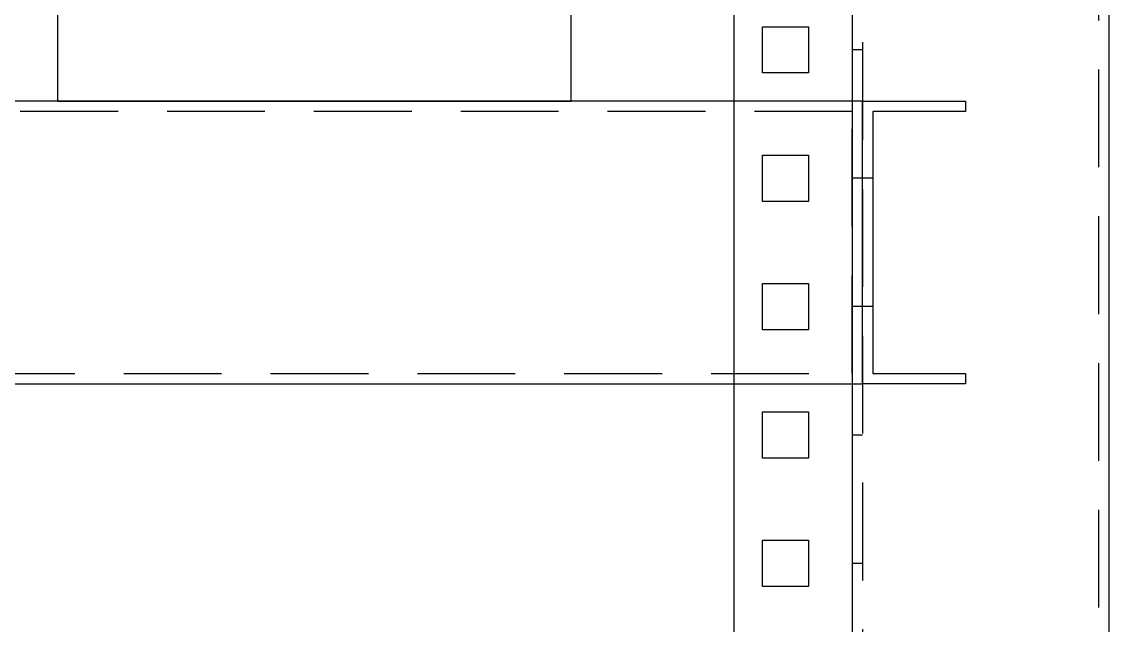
# Model space of a CAD drawing. Header units: millimetres. Extents: x 44190 to 77260, y -67199 to -50358.
# Drawn here: x 58310.8 to 58522.4, y -56532.3 to -56414.8 of the extents above; entities that cross this region are included whole.
import ezdxf

# ---------------------------------------------------------------- set-up
doc = ezdxf.new("R2010")
doc.units = ezdxf.units.MM
doc.header["$LTSCALE"] = 3
doc.linetypes.add('HIDDEN', pattern=[9.525, 6.35, -3.175])
doc.layers.add('@.DM. NÉT CHÍNH', color=7, linetype='Continuous')
doc.layers.add('@.VISIBLE', color=7, linetype='Continuous')

# ---------------------------------------------------------------- blocks, each defined once
blk = doc.blocks.new('*U148')
blk.add_lwpolyline([(0, 0), (803, 0), (803, 55), (0, 55)], close=True)
at = {"linetype": 'HIDDEN'}
blk.add_lwpolyline([(2, 2), (801, 2), (801, 53), (2, 53)], close=True, dxfattribs=at)
blk = doc.blocks.new('*U152')
at = {"layer": '@.DM. NÉT CHÍNH', "color": 1}
for p, q in [((-91.72, 40), (-93.72, 40)), ((-91.72, 15), (-93.72, 15))]:
    blk.add_line(p, q, dxfattribs=at)
blk.add_lwpolyline([(-73.72, 0), (-93.72, 0), (-93.72, 55), (-73.72, 55), (-73.72, 53), (-91.72, 53), (-91.72, 2), (-73.72, 2)], close=True, dxfattribs=at)

msp = doc.modelspace()

# ---------------------------------------------------------------- linework, layer by layer
msp.add_lwpolyline([(58317.72, -56430.24), (58417.72, -56430.24), (58417.72, -56270.24), (58317.72, -56270.24)], close=True)
at = {"layer": '@.DM. NÉT CHÍNH', "color": 1}
for p, q in [((58474.41, -56420.24), (58472.41, -56420.24)), ((58474.41, -56445.24), (58472.41, -56445.24)), ((58474.41, -56470.24), (58472.41, -56470.24)), ((58474.41, -56495.24), (58472.41, -56495.24)), ((58474.41, -56520.24), (58472.41, -56520.24))]:
    msp.add_line(p, q, dxfattribs=at)
at = {"layer": '@.DM. NÉT CHÍNH'}
msp.add_lwpolyline([(58472.41, -55645.24), (58472.41, -57445.24), (58522.41, -57445.24), (58522.41, -55645.24)], close=True, dxfattribs=at)
at = {"layer": '@.DM. NÉT CHÍNH', "linetype": 'HIDDEN'}
msp.add_lwpolyline([(58474.41, -55647.24), (58474.41, -57443.24), (58520.41, -57443.24), (58520.41, -55647.24)], close=True, dxfattribs=at)
at = {"layer": '@.VISIBLE', "color": 151}
msp.add_line((58449.41, -57345.24), (58449.41, -55745.24), dxfattribs=at)
for points in [[(58454.91, -56415.74), (58463.91, -56415.74), (58463.91, -56424.74), (58454.91, -56424.74)], [(58454.91, -56440.74), (58463.91, -56440.74), (58463.91, -56449.74), (58454.91, -56449.74)], [(58454.91, -56465.74), (58463.91, -56465.74), (58463.91, -56474.74), (58454.91, -56474.74)], [(58454.91, -56490.74), (58463.91, -56490.74), (58463.91, -56499.74), (58454.91, -56499.74)], [(58454.91, -56515.74), (58463.91, -56515.74), (58463.91, -56524.74), (58454.91, -56524.74)]]:
    msp.add_lwpolyline(points, close=True, dxfattribs=at)

# ---------------------------------------------------------------- block references
msp.add_blockref('*U148', (57671.41, -56485.24))
at = {"layer": '@.DM. NÉT CHÍNH'}
msp.add_blockref('*U152', (58568.13, -56485.24), dxfattribs=at)

doc.saveas('drawing.dxf')
